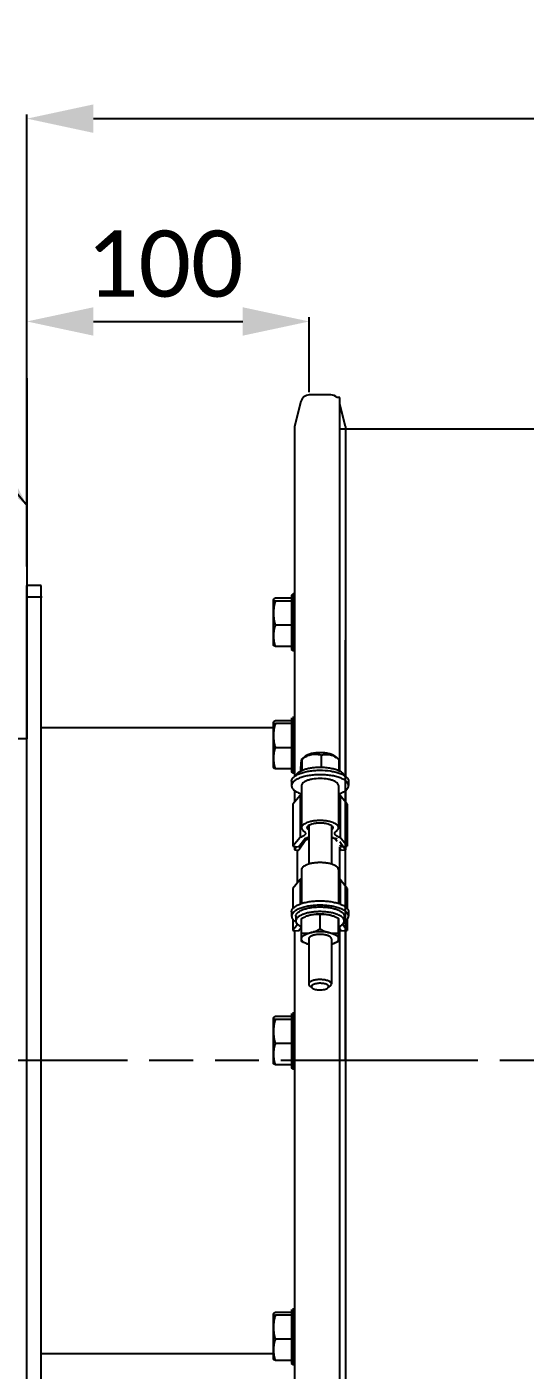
# Model space of a CAD drawing. Header units: millimetres. Extents: x 374 to 5899, y -2909 to 2000.
# Drawn here: x 4309.7 to 4484.8, y -558 to -86 of the extents above; entities that cross this region are included whole.
import ezdxf

# ---------------------------------------------------------------- set-up
doc = ezdxf.new("R2010")
doc.units = ezdxf.units.MM
doc.header["$LTSCALE"] = 154
doc.header["$PDMODE"] = 3
doc.header["$PDSIZE"] = 8
doc.linetypes.add('PHANTOM', pattern=[0.8, 0.45, -0.05, 0.1, -0.05, 0.1, -0.05])
doc.layers.get('0').update_dxf_attribs({"linetype": 'CONTINUOUS'})
doc.layers.get('Defpoints').update_dxf_attribs({"linetype": 'CONTINUOUS'})
for name, color, linetype in [('00_BUW_DATUM', 7, 'CONTINUOUS'), ('02___PRT_ALL_AXES', 7, 'CONTINUOUS'), ('DEFAULT_3', 7, 'PHANTOM')]:
    doc.layers.add(name, color=color, linetype=linetype)
doc.styles.get("Standard").update_dxf_attribs({"font": 'calibri.ttf'})
doc.dimstyles.new('DIMSTYLE_1', dxfattribs={"dimtxt": 23.333333, "dimasz": 23.333333, "dimexe": 1.5, "dimexo": 1, "dimgap": 0.875, "dimtad": 1, "dimdsep": 46, "dimtxsty": 'Standard', "dimblk": '_FILLED', "dimblk1": '_FILLED', "dimblk2": '_FILLED', "dimcen": 0.09, "dimazin": 2, "dimtp": 0.01, "dimtm": 0.01, "dimtfac": 1, "dimtofl": 0, "dimtmove": 0, "dimatfit": 3, "dimldrblk": '_FILLED', "dimfxl": 1, "dimtolj": 1, "dimarcsym": 0})
doc.dimstyles.new('DIMSTYLE_3', dxfattribs={"dimtxt": 23.333333, "dimasz": 23.333333, "dimexe": 1.5, "dimexo": 1, "dimgap": 0.875, "dimtad": 1, "dimdec": 0, "dimdsep": 46, "dimtxsty": 'Standard', "dimblk": '_FILLED', "dimblk1": '_FILLED', "dimblk2": '_FILLED', "dimcen": 0.09, "dimazin": 2, "dimtp": 0.01, "dimtm": 0.01, "dimtfac": 1, "dimtdec": 0, "dimtofl": 0, "dimtmove": 0, "dimatfit": 3, "dimldrblk": '_FILLED', "dimfxl": 1, "dimtolj": 1, "dimarcsym": 0})
doc.dimstyles.get("Standard").update_dxf_attribs({"dimtxt": 23.333333, "dimasz": 23.333333, "dimexe": 1.5, "dimexo": 1, "dimtad": 1, "dimdsep": 46, "dimtxsty": 'Standard', "dimblk": '_FILLED', "dimblk1": '_FILLED', "dimblk2": '_FILLED', "dimcen": 0.09, "dimazin": 2, "dimtol": 1, "dimtp": 0.01, "dimtm": 0.01, "dimtfac": 1, "dimtofl": 0, "dimtmove": 0, "dimatfit": 3, "dimldrblk": '_FILLED', "dimfxl": 1, "dimtolj": 1, "dimarcsym": 0})

# ---------------------------------------------------------------- blocks, each defined once
blk = doc.blocks.new('_FILLED')
at = {"color": 0, "linetype": 'ByBlock'}
blk.add_solid([(0, 0), (-1, 0.214), (-1, -0.214)], dxfattribs=at)
blk = doc.blocks.new('*D418')
at = {"color": 0, "linetype": 'Continuous', "lineweight": -2}
for p, q in [((4309.73, -275.53), (4309.73, -187.98)), ((4408.89, -214.3), (4408.89, -187.98)), ((4333.06, -189.48), (4385.56, -189.48))]:
    blk.add_line(p, q, dxfattribs=at)
at = {"layer": 'Defpoints', "color": 0}
for p in [(4408.89, -189.48), (4408.89, -215.3), (4309.73, -276.53)]:
    blk.add_point(p, dxfattribs=at)
at = {"color": 0, "linetype": 'ByBlock', "lineweight": -2, "xscale": 23.3333333333, "yscale": 23.3333333333, "zscale": 23.3333333333, "rotation": 180}
blk.add_blockref('_FILLED', (4309.73, -189.48), dxfattribs=at)
at = {"color": 0, "linetype": 'ByBlock', "lineweight": -2, "xscale": 23.3333333333, "yscale": 23.3333333333, "zscale": 23.3333333333}
blk.add_blockref('_FILLED', (4408.89, -189.48), dxfattribs=at)
at = {"color": 0, "insert": (4358.18, -157.49), "char_height": 23.3333, "attachment_point": 2, "line_spacing_factor": 0.9}
blk.add_mtext('\\A1;\\A1;100', dxfattribs=at)
blk = doc.blocks.new('*D430')
at = {"color": 0, "linetype": 'Continuous', "lineweight": -2}
for p, q in [((4309.73, -275.53), (4309.73, -116.71)), ((5461.93, -316.45), (5461.93, -116.71)), ((4333.06, -118.21), (5438.59, -118.21))]:
    blk.add_line(p, q, dxfattribs=at)
at = {"layer": 'Defpoints', "color": 0}
for p in [(5461.93, -118.21), (4309.73, -276.53), (5461.93, -317.45)]:
    blk.add_point(p, dxfattribs=at)
at = {"color": 0, "linetype": 'ByBlock', "lineweight": -2, "xscale": 23.3333333333, "yscale": 23.3333333333, "zscale": 23.3333333333, "rotation": 180}
blk.add_blockref('_FILLED', (4309.73, -118.21), dxfattribs=at)
at = {"color": 0, "linetype": 'ByBlock', "lineweight": -2, "xscale": 23.3333333333, "yscale": 23.3333333333, "zscale": 23.3333333333}
blk.add_blockref('_FILLED', (5461.93, -118.21), dxfattribs=at)
at = {"color": 0, "insert": (4759.59, -86.23), "char_height": 23.333, "attachment_point": 2, "line_spacing_factor": 0.9}
blk.add_mtext('\\A1;1150', dxfattribs=at)

msp = doc.modelspace()

# ---------------------------------------------------------------- linework, layer by layer
at = {"linetype": 'Continuous'}
for p, q in [((4309.841, -336.095), (4309.841, -209.391)), ((4403.772, -226.332), (4403.772, -349.329)), ((4421.681, -226.332), (4421.681, -349.329)), ((4315.023, -286.345), (4309.869, -286.345)), ((4403.227, -285.2), (4402.727, -285.7)), ((4402.727, -285.7), (4402.727, -304.7)), ((4403.227, -285.2), (4403.227, -305.2)), ((4403.227, -305.2), (4402.727, -304.7)), ((4402.727, -328.755), (4402.727, -347.755)), ((4403.227, -328.255), (4403.227, -348.255)), ((4309.841, -336.095), (4171.48, -336.095)), ((4407.549, -342.172), (4406.4, -343.136)), ((4406.484, -347.151), (4406.484, -343.153)), ((4413.22, -346.104), (4413.22, -341.876)), ((4417.904, -342.172), (4419.447, -343.467)), ((4419.463, -347.368), (4419.463, -343.482)), ((4309.727, -597.06), (4309.727, -347.206)), ((4403.227, -348.255), (4402.727, -347.755)), ((4405.99, -347.368), (4405.99, -346.037)), ((4402.727, -351.024), (4402.727, -352.593)), ((4406.227, -352.593), (4406.227, -367.361)), ((4419.227, -352.593), (4419.227, -367.361)), ((4422.727, -351.024), (4422.727, -352.593)), ((4405.68, -356.007), (4403.217, -359.135)), ((4403.772, -354.288), (4403.772, -358.43)), ((4405.68, -356.007), (4405.68, -370.774)), ((4419.773, -356.007), (4419.773, -370.774)), ((4422.237, -359.135), (4419.773, -356.007)), ((4421.681, -354.288), (4421.681, -358.43)), ((4403.217, -359.135), (4403.217, -373.903)), ((4422.237, -359.135), (4422.237, -373.903)), ((4408.727, -366.582), (4408.727, -380.162)), ((4416.727, -366.582), (4416.727, -380.162)), ((4405.68, -370.774), (4403.217, -373.903)), ((4405.137, -374.122), (4407.418, -371.225)), ((4407.44, -371.931), (4405.227, -375.306)), ((4418.035, -371.225), (4418.727, -372.103)), ((4419.727, -372.185), (4420.95, -374.05)), ((4422.237, -373.903), (4419.773, -370.774)), ((4403.217, -373.903), (4405.137, -374.122)), ((4403.772, -373.967), (4403.772, -375.165)), ((4404.503, -374.05), (4403.772, -375.165)), ((4403.772, -375.165), (4405.227, -375.306)), ((4419.727, -373.373), (4420.317, -374.122)), ((4419.727, -374.544), (4420.227, -375.306)), ((4420.227, -375.306), (4421.681, -375.165)), ((4420.317, -374.122), (4422.237, -373.903)), ((4420.95, -374.05), (4421.681, -375.165)), ((4421.681, -373.967), (4421.681, -375.165)), ((4406.227, -382.128), (4406.227, -393.982)), ((4419.227, -382.128), (4419.227, -393.982)), ((4405.68, -385.542), (4403.217, -388.671)), ((4405.68, -385.542), (4405.68, -394.167)), ((4419.773, -385.542), (4419.773, -394.167)), ((4422.237, -388.671), (4419.773, -385.542)), ((4403.217, -388.671), (4403.217, -395.731)), ((4422.237, -388.671), (4422.237, -395.731)), ((4402.727, -396.896), (4402.727, -398.465)), ((4403.217, -399.63), (4403.217, -403.438)), ((4404.227, -398.465), (4404.227, -400.127)), ((4421.227, -398.465), (4421.227, -400.127)), ((4422.237, -399.63), (4422.237, -403.438)), ((4422.727, -396.896), (4422.727, -398.465)), ((4404.855, -401.357), (4403.217, -403.438)), ((4403.217, -403.438), (4405.137, -403.658)), ((4403.772, -403.502), (4403.772, -734.067)), ((4405.137, -403.658), (4406.22, -402.282)), ((4419.727, -402.908), (4420.317, -403.658)), ((4420.317, -403.658), (4422.237, -403.438)), ((4422.237, -403.438), (4420.598, -401.357)), ((4421.681, -403.502), (4421.681, -734.067)), ((4408.727, -406.403), (4408.727, -422.278)), ((4416.727, -406.403), (4416.727, -422.278)), ((4410, -423.682), (4409.091, -422.92)), ((4415.453, -423.682), (4416.362, -422.92)), ((4402.727, -432.7), (4402.727, -451.7)), ((4403.227, -432.2), (4403.227, -452.2)), ((4403.227, -452.2), (4402.727, -451.7)), ((4402.727, -536.644), (4402.727, -555.644)), ((4403.227, -536.144), (4403.227, -556.144)), ((4403.227, -556.144), (4402.727, -555.644))]:
    msp.add_line(p, q, dxfattribs=at)
for q in [(4421.681, -301.505), (4421.681, -596.505)]:
    msp.add_line((4421.681, -449.005), q)
for centre, radius, start, end in [((4410.203, -351.136), 9.739, 71.95371, 73.53284), ((4408.883, -378.391), 7.473, 91.2018, 96.32657), ((4416.57, -378.391), 7.473, 83.67343, 88.7982), ((4421.573, -364.105), 6.908, 254.46829, 254.89755), ((4421.573, -378.873), 6.908, 254.46829, 254.89755)]:
    msp.add_arc(centre, radius, start, end, dxfattribs=at)
for points, knots in [([(4405.99, -346.037), (4406.02, -345.655), (4406.078, -344.964), (4406.161, -344.159), (4406.237, -343.654), (4406.287, -343.401), (4406.336, -343.237), (4406.376, -343.156), (4406.4, -343.135)], [0, 0, 0, 0, 0.3904862, 0.7063928, 0.8240758, 0.9109809, 0.9681283, 1, 1, 1, 1]), ([(4406.4, -343.135), (4406.411, -343.126), (4406.447, -343.114), (4406.473, -343.14), (4406.484, -343.153)], [0, 0, 0, 0, 0.4635585, 1, 1, 1, 1]), ([(4406.484, -343.153), (4406.982, -342.803), (4408, -342.165), (4409.661, -341.538), (4411.366, -341.424), (4412.449, -341.645), (4412.964, -341.796)], [0, 0, 0, 0, 0.2656114, 0.522203, 0.7659183, 1, 1, 1, 1]), ([(4407.549, -342.172), (4407.818, -341.946), (4408.531, -341.56), (4410.316, -341.013), (4411.844, -340.882), (4412.91, -340.895)], [0, 0, 0, 0, 0.1886322, 0.4278794, 1, 1, 1, 1]), ([(4412.91, -340.895), (4413.907, -340.907), (4415.331, -341.056), (4416.992, -341.593), (4417.652, -341.96), (4417.905, -342.172)], [0, 0, 0, 0, 0.5725411, 0.8107019, 1, 1, 1, 1]), ([(4413.22, -341.876), (4413.711, -341.729), (4414.753, -341.517), (4416.408, -341.673), (4418.014, -342.388), (4418.985, -343.094), (4419.463, -343.482)], [0, 0, 0, 0, 0.2280529, 0.4677056, 0.7263499, 1, 1, 1, 1]), ([(4402.727, -351.024), (4402.727, -350.897), (4402.761, -350.636), (4402.911, -350.255), (4403.157, -349.886), (4403.631, -349.385), (4404.463, -348.814), (4405.712, -348.248), (4407.221, -347.782), (4408.936, -347.436), (4410.795, -347.223), (4412.076, -347.175), (4412.727, -347.175)], [0, 0, 0, 0, 0.0333234, 0.0684145, 0.1067203, 0.1492713, 0.2490637, 0.3694386, 0.5087063, 0.6633901, 0.8289033, 1, 1, 1, 1]), ([(4422.727, -352.593), (4422.727, -352.466), (4422.692, -352.205), (4422.542, -351.824), (4422.296, -351.455), (4421.822, -350.954), (4420.99, -350.383), (4419.741, -349.817), (4418.232, -349.351), (4416.517, -349.006), (4414.658, -348.792), (4412.727, -348.72), (4410.795, -348.792), (4408.936, -349.006), (4407.221, -349.351), (4405.712, -349.817), (4404.463, -350.383), (4403.631, -350.954), (4403.157, -351.455), (4402.911, -351.824), (4402.761, -352.205), (4402.727, -352.466), (4402.727, -352.593)], [0, 0, 0, 0, 0.0166613, 0.0342073, 0.0533601, 0.0746356, 0.1245316, 0.1847193, 0.254353, 0.3316952, 0.4144535, 0.5000002, 0.5855468, 0.6683048, 0.7456468, 0.8152803, 0.875468, 0.9253641, 0.9466397, 0.9657926, 0.9833386, 1, 1, 1, 1]), ([(4404.288, -348.968), (4404.434, -348.508), (4404.925, -348.011), (4405.596, -347.574), (4406.219, -347.24), (4407.13, -346.877), (4408.363, -346.535), (4409.737, -346.282), (4411.207, -346.126), (4412.215, -346.091), (4412.727, -346.091)], [0, 0, 0, 0, 0.1561104, 0.2062282, 0.2609626, 0.3837282, 0.522514, 0.6741692, 0.8347835, 1, 1, 1, 1]), ([(4412.727, -346.091), (4413.37, -346.091), (4414.628, -346.146), (4416.433, -346.388), (4418.049, -346.777), (4419.03, -347.151), (4419.463, -347.368)], [0, 0, 0, 0, 0.2793128, 0.5462976, 0.7896146, 1, 1, 1, 1]), ([(4412.727, -347.175), (4413.93, -347.175), (4415.697, -347.294), (4417.932, -347.713), (4418.963, -348.005), (4419.445, -348.173)], [0, 0, 0, 0, 0.529498, 0.7755278, 1, 1, 1, 1]), ([(4419.445, -348.173), (4419.92, -348.339), (4420.772, -348.693), (4421.705, -349.287), (4422.24, -349.816), (4422.517, -350.206), (4422.688, -350.61), (4422.727, -350.889), (4422.727, -351.024)], [0, 0, 0, 0, 0.3291239, 0.6009643, 0.7159693, 0.8186795, 0.9119552, 1, 1, 1, 1]), ([(4419.463, -347.368), (4419.681, -347.476), (4420.078, -347.702), (4420.707, -348.183), (4421.062, -348.644), (4421.165, -348.968)], [0, 0, 0, 0, 0.3056353, 0.5722624, 1, 1, 1, 1]), ([(4402.727, -352.593), (4402.727, -352.732), (4402.768, -353.021), (4402.95, -353.438), (4403.246, -353.84), (4403.816, -354.384), (4404.808, -354.99), (4405.71, -355.347), (4406.213, -355.513)], [0, 0, 0, 0, 0.0868889, 0.1792614, 0.2814755, 0.3964204, 0.6692124, 1, 1, 1, 1]), ([(4407.704, -351.005), (4407.486, -351.107), (4407.094, -351.32), (4406.614, -351.707), (4406.304, -352.13), (4406.227, -352.447), (4406.227, -352.593)], [0, 0, 0, 0, 0.3185589, 0.5856578, 0.8071209, 1, 1, 1, 1]), ([(4417.749, -351.005), (4417.418, -350.85), (4416.679, -350.582), (4415.008, -350.197), (4412.727, -350.018), (4410.445, -350.197), (4408.774, -350.582), (4408.035, -350.85), (4407.704, -351.005)], [0, 0, 0, 0, 0.1066153, 0.2286092, 0.5, 0.7713908, 0.8933847, 1, 1, 1, 1]), ([(4419.227, -352.593), (4419.227, -352.447), (4419.15, -352.13), (4418.839, -351.707), (4418.359, -351.32), (4417.967, -351.107), (4417.749, -351.005)], [0, 0, 0, 0, 0.1928791, 0.4143422, 0.6814411, 1, 1, 1, 1]), ([(4419.24, -355.513), (4419.743, -355.347), (4420.645, -354.99), (4421.637, -354.384), (4422.207, -353.84), (4422.503, -353.438), (4422.685, -353.021), (4422.727, -352.732), (4422.727, -352.593)], [0, 0, 0, 0, 0.3307876, 0.6035796, 0.7185245, 0.8207386, 0.9131111, 1, 1, 1, 1]), ([(4406.232, -355.83), (4406.188, -355.847), (4406.006, -355.912), (4405.821, -355.968), (4405.68, -356.007)], [0, 0, 0, 0, 0.240307, 1, 1, 1, 1]), ([(4419.773, -356.007), (4419.725, -355.993), (4419.539, -355.941), (4419.355, -355.881), (4419.221, -355.83)], [0, 0, 0, 0, 0.25942, 1, 1, 1, 1]), ([(4419.227, -367.361), (4419.227, -367.193), (4419.122, -366.823), (4418.715, -366.348), (4418.098, -365.924), (4417.286, -365.556), (4416.305, -365.254), (4415.19, -365.029), (4413.982, -364.89), (4412.727, -364.843), (4411.471, -364.89), (4410.263, -365.029), (4409.148, -365.254), (4408.167, -365.556), (4407.355, -365.924), (4406.738, -366.348), (4406.332, -366.823), (4406.227, -367.193), (4406.227, -367.361)], [0, 0, 0, 0, 0.0339863, 0.0742997, 0.1242362, 0.1844723, 0.2541615, 0.3315643, 0.414387, 0.5, 0.585613, 0.6684357, 0.7458385, 0.8155277, 0.8757638, 0.9257003, 0.9660137, 1, 1, 1, 1]), ([(4406.227, -367.361), (4406.227, -367.466), (4406.264, -367.687), (4406.425, -368.001), (4406.684, -368.3), (4406.902, -368.475), (4407.023, -368.561)], [0, 0, 0, 0, 0.2117513, 0.4411322, 0.7014033, 1, 1, 1, 1]), ([(4408.227, -367.361), (4408.227, -367.293), (4408.249, -367.15), (4408.346, -366.946), (4408.504, -366.751), (4408.637, -366.635), (4408.711, -366.579)], [0, 0, 0, 0, 0.2151541, 0.446163, 0.7052823, 1, 1, 1, 1]), ([(4408.718, -368.148), (4408.643, -368.091), (4408.508, -367.974), (4408.348, -367.778), (4408.249, -367.573), (4408.227, -367.43), (4408.227, -367.361)], [0, 0, 0, 0, 0.2951224, 0.5543954, 0.7852091, 1, 1, 1, 1]), ([(4408.711, -366.579), (4408.925, -366.416), (4409.467, -366.137), (4410.412, -365.851), (4411.526, -365.67), (4412.727, -365.608), (4413.927, -365.67), (4415.041, -365.851), (4415.986, -366.137), (4416.528, -366.416), (4416.742, -366.579)], [0, 0, 0, 0, 0.0963388, 0.2160507, 0.3533525, 0.5, 0.6466475, 0.7839493, 0.9036612, 1, 1, 1, 1]), ([(4417.227, -367.361), (4417.227, -367.43), (4417.204, -367.573), (4417.105, -367.778), (4416.946, -367.974), (4416.811, -368.091), (4416.735, -368.148)], [0, 0, 0, 0, 0.2147909, 0.4456046, 0.7048776, 1, 1, 1, 1]), ([(4416.742, -366.579), (4416.816, -366.635), (4416.95, -366.751), (4417.107, -366.946), (4417.204, -367.15), (4417.227, -367.293), (4417.227, -367.361)], [0, 0, 0, 0, 0.2947177, 0.553837, 0.7848459, 1, 1, 1, 1]), ([(4418.43, -368.561), (4418.551, -368.475), (4418.769, -368.3), (4419.028, -368.001), (4419.189, -367.687), (4419.227, -367.466), (4419.227, -367.361)], [0, 0, 0, 0, 0.2985967, 0.5588678, 0.7882487, 1, 1, 1, 1]), ([(4407.566, -369.378), (4407.566, -369.447), (4407.543, -369.591), (4407.442, -369.796), (4407.28, -369.993), (4406.967, -370.256), (4406.431, -370.541), (4405.948, -370.702), (4405.68, -370.774)], [0, 0, 0, 0, 0.0830456, 0.172486, 0.2732086, 0.38814, 0.664245, 1, 1, 1, 1]), ([(4407.023, -368.561), (4407.106, -368.619), (4407.254, -368.738), (4407.431, -368.942), (4407.54, -369.156), (4407.566, -369.306), (4407.566, -369.378)], [0, 0, 0, 0, 0.2985468, 0.5588715, 0.7882555, 1, 1, 1, 1]), ([(4407.382, -371.075), (4407.436, -371.062), (4407.66, -371.016), (4407.887, -370.982), (4408.059, -370.963)], [0, 0, 0, 0, 0.2414397, 1, 1, 1, 1]), ([(4407.418, -371.225), (4407.664, -371.14), (4408.116, -370.961), (4408.544, -370.725), (4408.731, -370.598)], [0, 0, 0, 0, 0.535043, 1, 1, 1, 1]), ([(4408.726, -371.498), (4408.449, -371.51), (4408.062, -371.564), (4407.634, -371.743), (4407.484, -371.864), (4407.44, -371.931)], [0, 0, 0, 0, 0.597766, 0.8287146, 1, 1, 1, 1]), ([(4416.723, -370.598), (4416.909, -370.725), (4417.337, -370.961), (4417.789, -371.14), (4418.035, -371.225)], [0, 0, 0, 0, 0.464957, 1, 1, 1, 1]), ([(4417.394, -370.963), (4417.452, -370.969), (4417.68, -370.997), (4417.905, -371.037), (4418.071, -371.075)], [0, 0, 0, 0, 0.2578823, 1, 1, 1, 1]), ([(4417.887, -369.378), (4417.887, -369.306), (4417.913, -369.156), (4418.023, -368.942), (4418.199, -368.738), (4418.347, -368.619), (4418.43, -368.561)], [0, 0, 0, 0, 0.2117445, 0.4411285, 0.7014532, 1, 1, 1, 1]), ([(4419.724, -370.761), (4419.462, -370.688), (4418.991, -370.527), (4418.469, -370.244), (4418.165, -369.984), (4418.007, -369.79), (4417.91, -369.587), (4417.887, -369.446), (4417.887, -369.378)], [0, 0, 0, 0, 0.3351665, 0.6108009, 0.7257122, 0.8266168, 0.9164394, 1, 1, 1, 1]), ([(4418.071, -371.075), (4418.131, -371.088), (4418.355, -371.142), (4418.576, -371.213), (4418.732, -371.276)], [0, 0, 0, 0, 0.2659984, 1, 1, 1, 1]), ([(4419.227, -382.128), (4419.227, -381.96), (4419.122, -381.591), (4418.715, -381.116), (4418.098, -380.692), (4417.286, -380.324), (4416.305, -380.021), (4415.19, -379.797), (4413.982, -379.658), (4412.727, -379.611), (4411.471, -379.658), (4410.263, -379.797), (4409.148, -380.021), (4408.167, -380.324), (4407.355, -380.692), (4406.738, -381.116), (4406.332, -381.591), (4406.227, -381.96), (4406.227, -382.128)], [0, 0, 0, 0, 0.0339863, 0.0742997, 0.1242362, 0.1844723, 0.2541615, 0.3315643, 0.414387, 0.5, 0.585613, 0.6684357, 0.7458385, 0.8155277, 0.8757638, 0.9257003, 0.9660137, 1, 1, 1, 1]), ([(4406.232, -385.366), (4406.188, -385.382), (4406.006, -385.448), (4405.821, -385.504), (4405.68, -385.542)], [0, 0, 0, 0, 0.240307, 1, 1, 1, 1]), ([(4419.724, -385.528), (4419.68, -385.516), (4419.511, -385.467), (4419.344, -385.412), (4419.221, -385.366)], [0, 0, 0, 0, 0.258745, 1, 1, 1, 1]), ([(4402.727, -396.896), (4402.727, -396.769), (4402.761, -396.508), (4402.911, -396.127), (4403.157, -395.758), (4403.631, -395.257), (4404.463, -394.686), (4405.712, -394.12), (4407.221, -393.654), (4408.936, -393.309), (4410.795, -393.095), (4412.076, -393.048), (4412.727, -393.048)], [0, 0, 0, 0, 0.0333234, 0.0684145, 0.1067203, 0.1492713, 0.2490637, 0.3694386, 0.5087063, 0.6633901, 0.8289033, 1, 1, 1, 1]), ([(4422.727, -398.465), (4422.727, -398.338), (4422.692, -398.077), (4422.542, -397.697), (4422.296, -397.327), (4421.822, -396.826), (4420.99, -396.255), (4419.741, -395.689), (4418.232, -395.224), (4416.517, -394.878), (4414.658, -394.664), (4412.727, -394.592), (4410.795, -394.664), (4408.936, -394.878), (4407.221, -395.224), (4405.712, -395.689), (4404.463, -396.255), (4403.631, -396.826), (4403.157, -397.327), (4402.911, -397.697), (4402.761, -398.077), (4402.727, -398.338), (4402.727, -398.465)], [0, 0, 0, 0, 0.0166613, 0.0342073, 0.0533601, 0.0746356, 0.1245316, 0.1847193, 0.254353, 0.3316952, 0.4144535, 0.5000002, 0.5855468, 0.6683048, 0.7456468, 0.8152803, 0.875468, 0.9253641, 0.9466397, 0.9657926, 0.9833386, 1, 1, 1, 1]), ([(4404.227, -398.465), (4404.227, -398.357), (4404.256, -398.135), (4404.384, -397.812), (4404.592, -397.498), (4404.995, -397.072), (4405.703, -396.587), (4406.764, -396.105), (4408.047, -395.71), (4409.505, -395.416), (4411.085, -395.235), (4412.173, -395.194), (4412.727, -395.194)], [0, 0, 0, 0, 0.0333234, 0.0684145, 0.1067203, 0.1492713, 0.2490637, 0.3694386, 0.5087063, 0.6633901, 0.8289033, 1, 1, 1, 1]), ([(4412.727, -393.048), (4413.377, -393.048), (4414.658, -393.095), (4416.517, -393.309), (4418.232, -393.654), (4419.741, -394.12), (4420.99, -394.686), (4421.822, -395.257), (4422.296, -395.758), (4422.542, -396.127), (4422.692, -396.508), (4422.727, -396.769), (4422.727, -396.896)], [0, 0, 0, 0, 0.1710967, 0.3366099, 0.4912937, 0.6305614, 0.7509363, 0.8507287, 0.8932797, 0.9315855, 0.9666766, 1, 1, 1, 1]), ([(4412.727, -395.194), (4413.28, -395.194), (4414.368, -395.235), (4415.948, -395.416), (4417.406, -395.71), (4418.689, -396.105), (4419.75, -396.587), (4420.458, -397.072), (4420.861, -397.498), (4421.069, -397.812), (4421.197, -398.135), (4421.227, -398.357), (4421.227, -398.465)], [0, 0, 0, 0, 0.1710967, 0.3366099, 0.4912937, 0.6305614, 0.7509363, 0.8507287, 0.8932797, 0.9315855, 0.9666766, 1, 1, 1, 1]), ([(4402.727, -398.465), (4402.727, -398.649), (4402.802, -399.037), (4403.121, -399.58), (4403.625, -400.09), (4404.044, -400.382), (4404.278, -400.524)], [0, 0, 0, 0, 0.2050126, 0.4313671, 0.6939059, 1, 1, 1, 1]), ([(4421.227, -400.127), (4421.227, -400.019), (4421.197, -399.797), (4421.069, -399.473), (4420.861, -399.159), (4420.458, -398.733), (4419.75, -398.248), (4418.689, -397.767), (4417.406, -397.371), (4415.948, -397.077), (4414.368, -396.896), (4412.727, -396.835), (4411.085, -396.896), (4409.505, -397.077), (4408.047, -397.371), (4406.764, -397.767), (4405.703, -398.248), (4404.995, -398.733), (4404.592, -399.159), (4404.384, -399.473), (4404.256, -399.797), (4404.227, -400.019), (4404.227, -400.127)], [0, 0, 0, 0, 0.0166613, 0.0342073, 0.0533601, 0.0746356, 0.1245316, 0.1847193, 0.254353, 0.3316952, 0.4144535, 0.5000002, 0.5855467, 0.6683048, 0.7456468, 0.8152803, 0.875468, 0.9253641, 0.9466397, 0.9657926, 0.9833386, 1, 1, 1, 1]), ([(4404.227, -400.127), (4404.227, -400.222), (4404.249, -400.418), (4404.388, -400.815), (4404.747, -401.301), (4405.39, -401.81), (4405.915, -402.091), (4406.208, -402.226)], [0, 0, 0, 0, 0.0944828, 0.1929612, 0.4138628, 0.6809921, 1, 1, 1, 1]), ([(4419.245, -402.226), (4419.538, -402.091), (4420.063, -401.81), (4420.706, -401.301), (4421.065, -400.815), (4421.204, -400.418), (4421.227, -400.222), (4421.227, -400.127)], [0, 0, 0, 0, 0.3190079, 0.5861372, 0.8070388, 0.9055172, 1, 1, 1, 1]), ([(4421.175, -400.524), (4421.409, -400.382), (4421.828, -400.09), (4422.333, -399.58), (4422.651, -399.037), (4422.727, -398.649), (4422.727, -398.465)], [0, 0, 0, 0, 0.3060942, 0.5686329, 0.7949875, 1, 1, 1, 1]), ([(4412.719, -404.863), (4412.655, -404.866), (4412.526, -404.872), (4412.364, -404.879), (4412.235, -404.885), (4412.138, -404.889), (4412.057, -404.892), (4411.993, -404.895), (4411.944, -404.897), (4411.904, -404.899), (4411.871, -404.901), (4411.851, -404.902), (4411.835, -404.902), (4411.82, -404.904), (4411.793, -404.908), (4411.754, -404.913), (4411.708, -404.919), (4411.647, -404.927), (4411.54, -404.942), (4411.417, -404.958), (4411.294, -404.975), (4411.217, -404.985), (4411.156, -404.994), (4411.11, -405), (4411.072, -405.005), (4411.041, -405.009), (4411.022, -405.012), (4411.007, -405.014), (4410.991, -405.016), (4410.974, -405.02), (4410.953, -405.025), (4410.926, -405.032), (4410.891, -405.04), (4410.836, -405.053), (4410.767, -405.07), (4410.657, -405.096), (4410.547, -405.123), (4410.451, -405.146), (4410.396, -405.16), (4410.354, -405.17), (4410.313, -405.18), (4410.279, -405.188), (4410.254, -405.194), (4410.243, -405.197), (4410.236, -405.198), (4410.23, -405.201), (4410.223, -405.203), (4410.211, -405.208), (4410.197, -405.213), (4410.18, -405.22), (4410.157, -405.229), (4410.116, -405.244), (4410.059, -405.266), (4409.99, -405.293), (4409.921, -405.319), (4409.851, -405.346), (4409.794, -405.368), (4409.748, -405.385), (4409.713, -405.399), (4409.684, -405.41), (4409.661, -405.419), (4409.644, -405.425), (4409.63, -405.431), (4409.618, -405.435), (4409.611, -405.438), (4409.605, -405.44), (4409.601, -405.443), (4409.593, -405.447), (4409.582, -405.454), (4409.569, -405.462), (4409.551, -405.473), (4409.529, -405.486), (4409.503, -405.503), (4409.468, -405.524), (4409.406, -405.562), (4409.336, -405.605), (4409.265, -405.648), (4409.221, -405.675), (4409.191, -405.693), (4409.173, -405.704), (4409.16, -405.712), (4409.147, -405.72), (4409.136, -405.727), (4409.128, -405.732), (4409.124, -405.734), (4409.122, -405.735), (4409.121, -405.737), (4409.119, -405.739), (4409.116, -405.742), (4409.112, -405.747), (4409.105, -405.754), (4409.094, -405.766), (4409.081, -405.781), (4409.065, -405.799), (4409.043, -405.822), (4409.016, -405.852), (4408.984, -405.887), (4408.952, -405.923), (4408.92, -405.958), (4408.893, -405.987), (4408.871, -406.011), (4408.858, -406.026), (4408.847, -406.038), (4408.84, -406.045), (4408.835, -406.051), (4408.831, -406.055), (4408.827, -406.059), (4408.827, -406.062), (4408.826, -406.065), (4408.825, -406.069), (4408.823, -406.076), (4408.82, -406.083), (4408.818, -406.093), (4408.814, -406.105), (4408.809, -406.121), (4408.802, -406.146), (4408.793, -406.177), (4408.782, -406.215), (4408.767, -406.265), (4408.749, -406.328), (4408.734, -406.378), (4408.727, -406.403)], [0, 0, 0, 0, 0.03125, 0.0625, 0.078125, 0.09375, 0.109375, 0.1171875, 0.125, 0.1328125, 0.1367188, 0.140625, 0.1425781, 0.1445312, 0.1484375, 0.15625, 0.1640625, 0.171875, 0.1875, 0.21875, 0.234375, 0.25, 0.2578125, 0.265625, 0.2734375, 0.2773438, 0.28125, 0.2832031, 0.2851562, 0.2890625, 0.2929688, 0.296875, 0.3046875, 0.3125, 0.328125, 0.34375, 0.375, 0.390625, 0.3984375, 0.40625, 0.4140625, 0.421875, 0.4257812, 0.4277344, 0.4287109, 0.4296875, 0.4316406, 0.4335938, 0.4375, 0.4414062, 0.4453125, 0.453125, 0.46875, 0.484375, 0.5, 0.515625, 0.53125, 0.5390625, 0.546875, 0.5546875, 0.5585938, 0.5625, 0.5664062, 0.5683594, 0.5703125, 0.5712891, 0.5722656, 0.5742188, 0.578125, 0.5820312, 0.5859375, 0.59375, 0.6015625, 0.609375, 0.625, 0.65625, 0.671875, 0.6875, 0.6953125, 0.6992188, 0.703125, 0.7070312, 0.7109375, 0.7128906, 0.7138672, 0.7143555, 0.7148438, 0.7158203, 0.7167969, 0.71875, 0.7226562, 0.7265625, 0.734375, 0.7421875, 0.75, 0.765625, 0.78125, 0.796875, 0.8125, 0.828125, 0.8359375, 0.84375, 0.8476562, 0.8515625, 0.8535156, 0.8554688, 0.8574219, 0.8583984, 0.859375, 0.8613281, 0.8632812, 0.8671875, 0.8710938, 0.875, 0.8828125, 0.890625, 0.90625, 0.921875, 0.9375, 0.96875, 1, 1, 1, 1]), ([(4416.727, -406.403), (4416.72, -406.378), (4416.711, -406.34), (4416.698, -406.291), (4416.688, -406.253), (4416.681, -406.222), (4416.674, -406.197), (4416.669, -406.179), (4416.665, -406.16), (4416.661, -406.144), (4416.658, -406.132), (4416.655, -406.122), (4416.653, -406.115), (4416.652, -406.109), (4416.651, -406.106), (4416.651, -406.104), (4416.649, -406.102), (4416.646, -406.099), (4416.642, -406.093), (4416.636, -406.086), (4416.629, -406.077), (4416.62, -406.065), (4416.608, -406.05), (4416.594, -406.032), (4416.58, -406.014), (4416.561, -405.99), (4416.538, -405.96), (4416.509, -405.924), (4416.486, -405.894), (4416.467, -405.87), (4416.455, -405.855), (4416.446, -405.843), (4416.439, -405.834), (4416.433, -405.827), (4416.429, -405.821), (4416.426, -405.818), (4416.425, -405.816), (4416.422, -405.814), (4416.418, -405.811), (4416.411, -405.807), (4416.402, -405.8), (4416.39, -405.791), (4416.375, -405.78), (4416.356, -405.766), (4416.325, -405.744), (4416.287, -405.717), (4416.241, -405.684), (4416.196, -405.65), (4416.157, -405.623), (4416.127, -405.601), (4416.108, -405.587), (4416.093, -405.576), (4416.081, -405.567), (4416.072, -405.561), (4416.065, -405.556), (4416.061, -405.553), (4416.059, -405.551), (4416.054, -405.549), (4416.049, -405.547), (4416.04, -405.542), (4416.027, -405.536), (4416.011, -405.529), (4415.99, -405.519), (4415.964, -405.507), (4415.922, -405.487), (4415.87, -405.462), (4415.807, -405.433), (4415.744, -405.403), (4415.691, -405.378), (4415.649, -405.359), (4415.623, -405.346), (4415.602, -405.336), (4415.586, -405.329), (4415.573, -405.323), (4415.564, -405.319), (4415.559, -405.316), (4415.555, -405.314), (4415.55, -405.313), (4415.544, -405.311), (4415.533, -405.307), (4415.517, -405.302), (4415.498, -405.296), (4415.473, -405.288), (4415.442, -405.279), (4415.392, -405.263), (4415.329, -405.243), (4415.253, -405.219), (4415.178, -405.195), (4415.115, -405.175), (4415.065, -405.159), (4415.033, -405.149), (4415.008, -405.141), (4414.989, -405.135), (4414.974, -405.131), (4414.963, -405.127), (4414.956, -405.125), (4414.952, -405.123), (4414.946, -405.123), (4414.939, -405.121), (4414.927, -405.118), (4414.909, -405.115), (4414.887, -405.11), (4414.859, -405.104), (4414.823, -405.097), (4414.765, -405.085), (4414.694, -405.07), (4414.608, -405.053), (4414.522, -405.035), (4414.45, -405.02), (4414.393, -405.008), (4414.357, -405.001), (4414.328, -404.995), (4414.307, -404.99), (4414.289, -404.987), (4414.276, -404.984), (4414.269, -404.983), (4414.264, -404.981), (4414.258, -404.981), (4414.25, -404.98), (4414.236, -404.978), (4414.216, -404.976), (4414.192, -404.973), (4414.161, -404.97), (4414.121, -404.965), (4414.058, -404.958), (4413.979, -404.948), (4413.884, -404.937), (4413.789, -404.926), (4413.709, -404.917), (4413.646, -404.909), (4413.599, -404.904), (4413.559, -404.899), (4413.531, -404.896), (4413.515, -404.894), (4413.504, -404.892), (4413.491, -404.892), (4413.475, -404.892), (4413.446, -404.891), (4413.405, -404.889), (4413.356, -404.887), (4413.291, -404.885), (4413.209, -404.882), (4413.079, -404.877), (4412.915, -404.871), (4412.785, -404.866), (4412.719, -404.863)], [0, 0, 0, 0, 0.03125, 0.046875, 0.0625, 0.078125, 0.0859375, 0.09375, 0.1015625, 0.109375, 0.1132812, 0.1171875, 0.1210938, 0.1230469, 0.1240234, 0.125, 0.1259766, 0.1269531, 0.1289062, 0.1328125, 0.1367188, 0.140625, 0.1484375, 0.15625, 0.1640625, 0.171875, 0.1875, 0.203125, 0.21875, 0.2265625, 0.234375, 0.2382812, 0.2421875, 0.2460938, 0.2480469, 0.2490234, 0.25, 0.2509766, 0.2519531, 0.2539062, 0.2578125, 0.2617188, 0.265625, 0.2734375, 0.28125, 0.296875, 0.3125, 0.328125, 0.34375, 0.3515625, 0.359375, 0.3632812, 0.3671875, 0.3710938, 0.3730469, 0.3740234, 0.375, 0.3759766, 0.3769531, 0.3789062, 0.3828125, 0.3867188, 0.390625, 0.3984375, 0.40625, 0.421875, 0.4375, 0.453125, 0.46875, 0.4765625, 0.484375, 0.4882812, 0.4921875, 0.4960938, 0.4980469, 0.4990234, 0.5, 0.5009766, 0.5019531, 0.5039062, 0.5078125, 0.5117188, 0.515625, 0.5234375, 0.53125, 0.546875, 0.5625, 0.578125, 0.59375, 0.6015625, 0.609375, 0.6132812, 0.6171875, 0.6210938, 0.6230469, 0.6240234, 0.625, 0.6259766, 0.6269531, 0.6289062, 0.6328125, 0.6367188, 0.640625, 0.6484375, 0.65625, 0.671875, 0.6875, 0.703125, 0.71875, 0.7265625, 0.734375, 0.7382812, 0.7421875, 0.7460938, 0.7480469, 0.7490234, 0.75, 0.7509766, 0.7519531, 0.7539062, 0.7578125, 0.7617188, 0.765625, 0.7734375, 0.78125, 0.796875, 0.8125, 0.828125, 0.84375, 0.8515625, 0.859375, 0.8671875, 0.8710938, 0.8730469, 0.875, 0.8769531, 0.8789062, 0.8828125, 0.890625, 0.8984375, 0.90625, 0.921875, 0.9375, 0.96875, 1, 1, 1, 1]), ([(4412.855, -420.739), (4412.331, -420.733), (4411.561, -420.779), (4410.592, -420.964), (4409.967, -421.15), (4409.449, -421.378), (4409.055, -421.643), (4408.794, -421.94), (4408.727, -422.173), (4408.727, -422.278)], [0, 0, 0, 0, 0.3355908, 0.4907197, 0.630667, 0.7516904, 0.8518857, 0.9324483, 1, 1, 1, 1]), ([(4408.727, -422.278), (4408.727, -422.392), (4408.806, -422.645), (4408.985, -422.831), (4409.091, -422.92)], [0, 0, 0, 0, 0.4511517, 1, 1, 1, 1]), ([(4412.823, -422.047), (4412.331, -422.041), (4411.618, -422.095), (4410.754, -422.315), (4410.254, -422.527), (4409.898, -422.78), (4409.7, -423.092), (4409.752, -423.44), (4409.908, -423.605), (4410, -423.683)], [0, 0, 0, 0, 0.3623042, 0.521213, 0.6547945, 0.7595664, 0.8394557, 0.9117259, 1, 1, 1, 1]), ([(4410, -423.683), (4410.133, -423.794), (4410.481, -423.988), (4411.355, -424.27), (4412.105, -424.348), (4412.63, -424.355)], [0, 0, 0, 0, 0.1893111, 0.4274823, 1, 1, 1, 1]), ([(4412.63, -424.355), (4413.191, -424.362), (4413.996, -424.293), (4414.936, -424.005), (4415.311, -423.802), (4415.453, -423.683)], [0, 0, 0, 0, 0.5720935, 0.8113511, 1, 1, 1, 1]), ([(4415.453, -423.683), (4415.542, -423.608), (4415.694, -423.448), (4415.755, -423.115), (4415.582, -422.809), (4415.255, -422.56), (4414.789, -422.347), (4413.973, -422.119), (4413.294, -422.053), (4412.823, -422.047)], [0, 0, 0, 0, 0.0901218, 0.1638518, 0.2435844, 0.3468643, 0.4785492, 0.6360248, 1, 1, 1, 1]), ([(4416.727, -422.278), (4416.727, -422.177), (4416.665, -421.955), (4416.425, -421.668), (4416.06, -421.41), (4415.371, -421.089), (4414.286, -420.823), (4413.354, -420.746), (4412.855, -420.739)], [0, 0, 0, 0, 0.0684834, 0.1492768, 0.2489467, 0.368992, 0.6621338, 1, 1, 1, 1]), ([(4416.362, -422.92), (4416.468, -422.831), (4416.647, -422.645), (4416.727, -422.392), (4416.727, -422.278)], [0, 0, 0, 0, 0.5488483, 1, 1, 1, 1])]:
    msp.add_open_spline(points, degree=3, knots=knots, dxfattribs=at)
at = {"layer": '00_BUW_DATUM', "linetype": 'Continuous'}
for p, q in [((4396.354, -287.153), (4396.327, -287.246)), ((4396.327, -303.2), (4396.327, -287.2)), ((4402.727, -286.749), (4397.041, -286.749)), ((4402.727, -287.743), (4397.041, -287.743)), ((4403.772, -285.2), (4403.227, -285.2)), ((4402.727, -296.194), (4397.041, -296.194)), ((4396.327, -303.2), (4396.354, -303.246)), ((4402.727, -303.65), (4397.041, -303.65)), ((4403.772, -305.2), (4403.227, -305.2)), ((4396.354, -330.208), (4396.327, -330.302)), ((4396.327, -346.255), (4396.327, -330.255)), ((4402.727, -329.804), (4397.041, -329.804)), ((4402.727, -330.799), (4397.041, -330.799)), ((4402.727, -339.249), (4397.041, -339.249)), ((4396.327, -346.255), (4396.354, -346.302)), ((4402.727, -346.706), (4397.041, -346.706)), ((4403.772, -348.255), (4403.227, -348.255)), ((4406.22, -404.427), (4406.22, -399.223)), ((4412.713, -402.978), (4412.713, -397.774)), ((4419.22, -404.418), (4419.22, -399.214)), ((4419.233, -407.307), (4419.233, -402.102)), ((4396.354, -434.153), (4396.327, -434.246)), ((4396.327, -450.2), (4396.327, -434.2)), ((4402.727, -433.749), (4397.041, -433.749)), ((4402.727, -434.743), (4397.041, -434.743)), ((4402.727, -443.194), (4397.041, -443.194)), ((4396.327, -450.2), (4396.354, -450.246)), ((4402.727, -450.65), (4397.041, -450.65)), ((4403.772, -452.2), (4403.227, -452.2)), ((4402.727, -537.694), (4397.041, -537.694)), ((4396.354, -538.098), (4396.327, -538.191)), ((4396.327, -554.144), (4396.327, -538.144)), ((4402.727, -538.688), (4397.041, -538.688)), ((4402.727, -547.139), (4397.041, -547.139)), ((4396.327, -554.144), (4396.354, -554.191)), ((4402.727, -554.595), (4397.041, -554.595)), ((4403.772, -556.144), (4403.227, -556.144))]:
    msp.add_line(p, q, dxfattribs=at)
for centre, radius, start, end in [((4412.445, -410.148), 12.556, 110.24649, 111.98957), ((4412.984, -410.227), 12.638, 68.04128, 69.75382), ((4410.807, -401.218), 7.451, 248.65122, 249.77401), ((4414.628, -401.17), 7.503, 290.22814, 291.11518), ((4414.712, -401.389), 7.268, 291.11888, 291.31247)]:
    msp.add_arc(centre, radius, start, end, dxfattribs=at)
for points, knots in [([(4396.327, -287.246), (4396.327, -287.352), (4396.506, -287.503), (4396.76, -287.632), (4396.941, -287.706), (4397.041, -287.743)], [0, 0, 0, 0, 0.3540021, 0.6425833, 1, 1, 1, 1]), ([(4397.041, -287.743), (4396.825, -288.428), (4396.464, -289.819), (4396.327, -291.254), (4396.327, -291.969)], [0, 0, 0, 0, 0.5011339, 1, 1, 1, 1]), ([(4397.041, -286.749), (4396.888, -286.806), (4396.679, -286.891), (4396.452, -287.036), (4396.376, -287.113), (4396.354, -287.153)], [0, 0, 0, 0, 0.6065752, 0.8305968, 1, 1, 1, 1]), ([(4396.327, -291.969), (4396.327, -292.683), (4396.464, -294.119), (4396.825, -295.509), (4397.041, -296.194)], [0, 0, 0, 0, 0.4988575, 1, 1, 1, 1]), ([(4397.041, -296.194), (4396.826, -296.796), (4396.465, -298.018), (4396.327, -299.291), (4396.327, -299.922)], [0, 0, 0, 0, 0.5029179, 1, 1, 1, 1]), ([(4396.327, -299.922), (4396.327, -300.554), (4396.465, -301.826), (4396.826, -303.049), (4397.041, -303.65)], [0, 0, 0, 0, 0.4970736, 1, 1, 1, 1]), ([(4397.041, -303.65), (4396.888, -303.593), (4396.679, -303.509), (4396.452, -303.363), (4396.376, -303.286), (4396.354, -303.246)], [0, 0, 0, 0, 0.6065752, 0.8305968, 1, 1, 1, 1]), ([(4396.327, -330.302), (4396.327, -330.407), (4396.506, -330.558), (4396.76, -330.687), (4396.941, -330.761), (4397.041, -330.799)], [0, 0, 0, 0, 0.3540021, 0.6425833, 1, 1, 1, 1]), ([(4397.041, -329.804), (4396.888, -329.861), (4396.679, -329.946), (4396.452, -330.091), (4396.376, -330.169), (4396.354, -330.208)], [0, 0, 0, 0, 0.6065752, 0.8305968, 1, 1, 1, 1]), ([(4397.041, -330.799), (4396.825, -331.483), (4396.464, -332.874), (4396.327, -334.309), (4396.327, -335.024)], [0, 0, 0, 0, 0.5011339, 1, 1, 1, 1]), ([(4396.327, -335.024), (4396.327, -335.739), (4396.464, -337.174), (4396.825, -338.565), (4397.041, -339.249)], [0, 0, 0, 0, 0.4988575, 1, 1, 1, 1]), ([(4397.041, -339.249), (4396.826, -339.851), (4396.465, -341.074), (4396.327, -342.346), (4396.327, -342.978)], [0, 0, 0, 0, 0.5029179, 1, 1, 1, 1]), ([(4396.327, -342.978), (4396.327, -343.609), (4396.465, -344.882), (4396.826, -346.104), (4397.041, -346.706)], [0, 0, 0, 0, 0.4970736, 1, 1, 1, 1]), ([(4397.041, -346.706), (4396.888, -346.649), (4396.679, -346.564), (4396.452, -346.419), (4396.376, -346.341), (4396.354, -346.302)], [0, 0, 0, 0, 0.6065752, 0.8305968, 1, 1, 1, 1]), ([(4406.22, -399.223), (4406.345, -399.156), (4406.843, -398.898), (4407.354, -398.663), (4407.743, -398.506)], [0, 0, 0, 0, 0.2520988, 1, 1, 1, 1]), ([(4408.1, -398.368), (4408.212, -398.327), (4408.661, -398.169), (4409.12, -398.04), (4409.466, -397.962)], [0, 0, 0, 0, 0.2528789, 1, 1, 1, 1]), ([(4408.231, -398.32), (4408.326, -398.285), (4408.731, -398.144), (4409.147, -398.034), (4409.466, -397.962)], [0, 0, 0, 0, 0.2365498, 1, 1, 1, 1]), ([(4409.466, -397.962), (4409.983, -397.847), (4411.063, -397.68), (4412.715, -397.597), (4414.368, -397.678), (4415.449, -397.844), (4415.966, -397.958)], [0, 0, 0, 0, 0.2424374, 0.4997981, 0.7572623, 1, 1, 1, 1]), ([(4409.466, -397.962), (4410.005, -397.842), (4411.089, -397.698), (4412.18, -397.729), (4412.713, -397.774)], [0, 0, 0, 0, 0.5076138, 1, 1, 1, 1]), ([(4412.713, -397.774), (4413.248, -397.728), (4414.34, -397.696), (4415.427, -397.838), (4415.966, -397.958)], [0, 0, 0, 0, 0.4924481, 1, 1, 1, 1]), ([(4415.966, -397.958), (4416.078, -397.983), (4416.502, -398.083), (4416.921, -398.209), (4417.222, -398.32)], [0, 0, 0, 0, 0.263041, 1, 1, 1, 1]), ([(4415.966, -397.958), (4416.083, -397.984), (4416.554, -398.097), (4417.016, -398.244), (4417.358, -398.37)], [0, 0, 0, 0, 0.2471733, 1, 1, 1, 1]), ([(4417.71, -398.506), (4417.838, -398.557), (4418.35, -398.773), (4418.85, -399.018), (4419.22, -399.214)], [0, 0, 0, 0, 0.2478717, 1, 1, 1, 1]), ([(4419.22, -399.214), (4419.22, -399.258), (4419.224, -399.561), (4419.225, -399.864), (4419.227, -400.122)], [0, 0, 0, 0, 0.1465816, 1, 1, 1, 1]), ([(4419.227, -400.122), (4419.227, -400.256), (4419.23, -400.916), (4419.232, -401.576), (4419.233, -402.102)], [0, 0, 0, 0, 0.2035751, 1, 1, 1, 1]), ([(4406.22, -404.427), (4406.753, -404.472), (4407.844, -404.503), (4408.928, -404.359), (4409.466, -404.239)], [0, 0, 0, 0, 0.4923862, 1, 1, 1, 1]), ([(4406.227, -406.407), (4406.226, -406.273), (4406.223, -405.613), (4406.221, -404.953), (4406.22, -404.427)], [0, 0, 0, 0, 0.2035751, 1, 1, 1, 1]), ([(4406.227, -406.407), (4406.226, -406.297), (4406.266, -406.065), (4406.442, -405.736), (4406.723, -405.425), (4407.104, -405.134), (4407.578, -404.864), (4408.361, -404.524), (4409.01, -404.34), (4409.466, -404.239)], [0, 0, 0, 0, 0.0799947, 0.1671613, 0.2668153, 0.3818756, 0.5133916, 0.6611318, 1, 1, 1, 1]), ([(4409.466, -404.239), (4410.025, -404.114), (4411.139, -403.758), (4412.191, -403.256), (4412.713, -402.978)], [0, 0, 0, 0, 0.4923124, 1, 1, 1, 1]), ([(4415.966, -404.234), (4415.449, -404.12), (4414.368, -403.954), (4412.715, -403.874), (4411.063, -403.956), (4409.983, -404.124), (4409.466, -404.239)], [0, 0, 0, 0, 0.2427377, 0.5002019, 0.7575626, 1, 1, 1, 1]), ([(4412.713, -402.978), (4413.236, -403.255), (4414.29, -403.756), (4415.406, -404.11), (4415.966, -404.234)], [0, 0, 0, 0, 0.5076062, 1, 1, 1, 1]), ([(4415.966, -404.234), (4416.424, -404.335), (4417.075, -404.518), (4417.861, -404.857), (4418.337, -405.126), (4418.72, -405.417), (4419.005, -405.727), (4419.183, -406.055), (4419.226, -406.288), (4419.227, -406.398)], [0, 0, 0, 0, 0.3386369, 0.4863896, 0.6179843, 0.7331616, 0.8329257, 0.9201274, 1, 1, 1, 1]), ([(4415.966, -404.234), (4416.506, -404.354), (4417.593, -404.497), (4418.685, -404.464), (4419.22, -404.418)], [0, 0, 0, 0, 0.5075519, 1, 1, 1, 1]), ([(4419.22, -404.418), (4419.22, -404.61), (4419.222, -405.27), (4419.224, -405.93), (4419.227, -406.398)], [0, 0, 0, 0, 0.2910222, 1, 1, 1, 1]), ([(4406.233, -407.316), (4406.233, -407.271), (4406.229, -406.969), (4406.228, -406.666), (4406.227, -406.407)], [0, 0, 0, 0, 0.1465816, 1, 1, 1, 1]), ([(4408.094, -408.158), (4407.822, -408.051), (4407.335, -407.827), (4406.805, -407.46), (4406.503, -407.138), (4406.346, -406.901), (4406.249, -406.656), (4406.227, -406.489), (4406.227, -406.407)], [0, 0, 0, 0, 0.3251106, 0.5949621, 0.7102276, 0.8141441, 0.9094571, 1, 1, 1, 1]), ([(4408.096, -408.16), (4407.937, -408.101), (4407.303, -407.852), (4406.687, -407.556), (4406.233, -407.316)], [0, 0, 0, 0, 0.2472301, 1, 1, 1, 1]), ([(4408.724, -408.374), (4408.682, -408.361), (4408.516, -408.31), (4408.352, -408.254), (4408.231, -408.209)], [0, 0, 0, 0, 0.2562418, 1, 1, 1, 1]), ([(4417.222, -408.209), (4417.183, -408.224), (4417.019, -408.283), (4416.854, -408.336), (4416.728, -408.374)], [0, 0, 0, 0, 0.2436863, 1, 1, 1, 1]), ([(4419.233, -407.307), (4419.08, -407.388), (4418.467, -407.703), (4417.836, -407.983), (4417.353, -408.161)], [0, 0, 0, 0, 0.2527329, 1, 1, 1, 1]), ([(4419.227, -406.398), (4419.227, -406.48), (4419.206, -406.649), (4419.11, -406.895), (4418.954, -407.134), (4418.651, -407.458), (4418.118, -407.827), (4417.628, -408.053), (4417.354, -408.16)], [0, 0, 0, 0, 0.0905289, 0.1857224, 0.2894938, 0.4046494, 0.6745097, 1, 1, 1, 1]), ([(4419.227, -406.398), (4419.227, -406.508), (4419.229, -406.811), (4419.23, -407.114), (4419.233, -407.307)], [0, 0, 0, 0, 0.3624587, 1, 1, 1, 1]), ([(4396.327, -434.246), (4396.327, -434.352), (4396.506, -434.503), (4396.76, -434.632), (4396.941, -434.706), (4397.041, -434.743)], [0, 0, 0, 0, 0.3540021, 0.6425833, 1, 1, 1, 1]), ([(4397.041, -433.749), (4396.888, -433.806), (4396.679, -433.891), (4396.452, -434.036), (4396.376, -434.113), (4396.354, -434.153)], [0, 0, 0, 0, 0.6065752, 0.8305968, 1, 1, 1, 1]), ([(4397.041, -434.743), (4396.825, -435.428), (4396.464, -436.819), (4396.327, -438.254), (4396.327, -438.969)], [0, 0, 0, 0, 0.5011339, 1, 1, 1, 1]), ([(4396.327, -438.969), (4396.327, -439.683), (4396.464, -441.119), (4396.825, -442.509), (4397.041, -443.194)], [0, 0, 0, 0, 0.4988575, 1, 1, 1, 1]), ([(4397.041, -443.194), (4396.826, -443.796), (4396.465, -445.018), (4396.327, -446.291), (4396.327, -446.922)], [0, 0, 0, 0, 0.5029179, 1, 1, 1, 1]), ([(4396.327, -446.922), (4396.327, -447.554), (4396.465, -448.826), (4396.826, -450.049), (4397.041, -450.65)], [0, 0, 0, 0, 0.4970736, 1, 1, 1, 1]), ([(4397.041, -450.65), (4396.888, -450.593), (4396.679, -450.509), (4396.452, -450.363), (4396.376, -450.286), (4396.354, -450.246)], [0, 0, 0, 0, 0.6065752, 0.8305968, 1, 1, 1, 1]), ([(4397.041, -537.694), (4396.888, -537.751), (4396.679, -537.835), (4396.452, -537.981), (4396.376, -538.058), (4396.354, -538.098)], [0, 0, 0, 0, 0.6065752, 0.8305968, 1, 1, 1, 1]), ([(4396.327, -538.191), (4396.327, -538.296), (4396.506, -538.447), (4396.76, -538.577), (4396.941, -538.651), (4397.041, -538.688)], [0, 0, 0, 0, 0.3540021, 0.6425833, 1, 1, 1, 1]), ([(4397.041, -538.688), (4396.825, -539.373), (4396.464, -540.764), (4396.327, -542.199), (4396.327, -542.913)], [0, 0, 0, 0, 0.5011339, 1, 1, 1, 1]), ([(4396.327, -542.913), (4396.327, -543.628), (4396.464, -545.063), (4396.825, -546.454), (4397.041, -547.139)], [0, 0, 0, 0, 0.4988575, 1, 1, 1, 1]), ([(4397.041, -547.139), (4396.826, -547.74), (4396.465, -548.963), (4396.327, -550.236), (4396.327, -550.867)], [0, 0, 0, 0, 0.5029179, 1, 1, 1, 1]), ([(4396.327, -550.867), (4396.327, -551.498), (4396.465, -552.771), (4396.826, -553.994), (4397.041, -554.595)], [0, 0, 0, 0, 0.4970736, 1, 1, 1, 1]), ([(4397.041, -554.595), (4396.888, -554.538), (4396.679, -554.453), (4396.452, -554.308), (4396.376, -554.231), (4396.354, -554.191)], [0, 0, 0, 0, 0.6065752, 0.8305968, 1, 1, 1, 1])]:
    msp.add_open_spline(points, degree=3, knots=knots, dxfattribs=at)
at = {"layer": '02___PRT_ALL_AXES', "linetype": 'Continuous'}
for p, q in [((4416.558, -215.3), (4408.895, -215.3)), ((4419.727, -216.2), (4418.691, -216.2)), ((4419.727, -347.519), (4419.727, -216.2)), ((4405.986, -217.565), (4403.772, -226.332)), ((4421.681, -226.332), (4419.727, -218.593)), ((4419.727, -227.2), (5389.253, -227.2)), ((4309.727, -602.2), (4309.727, -282.2)), ((4314.727, -282.2), (4309.727, -282.2)), ((4314.727, -602.2), (4314.727, -282.2)), ((4314.727, -332.204), (4396.327, -332.204)), ((4419.727, -356.007), (4419.727, -355.338)), ((4404.727, -375.258), (4404.727, -386.753)), ((4419.727, -385.542), (4419.727, -374.122)), ((4419.727, -744.2), (4419.727, -401.97)), ((4396.327, -552.2), (4314.727, -552.2))]:
    msp.add_line(p, q, dxfattribs=at)
for centre, start, end in [((4408.895, -218.3), 90, 165.82766), ((4416.558, -218.3), 44.55698, 90)]:
    msp.add_arc(centre, 3, start, end, dxfattribs=at)
at = {"layer": 'DEFAULT_3', "linetype": 'PHANTOM'}
msp.add_line((4275.714, -449.005), (5813.115, -449.005), dxfattribs=at)

# ---------------------------------------------------------------- dimensions: what is measured, and where the dimension line sits
at = {"linetype": 'Continuous'}
for base, p2, text, dimstyle, picture, middle in [((5461.928, -118.213), (5461.928, -317.45), '1150', 'DIMSTYLE_1', '*D430', (4759.587, -118.213)), ((4408.895, -189.479), (4408.895, -215.3), '\\A1;100', 'DIMSTYLE_3', '*D418', (4358.181, -189.479))]:
    dim = msp.add_linear_dim(base=base, p1=(4309.727, -276.533), p2=p2, text=text, dimstyle=dimstyle, override={"dimtxsty": 'Standard'}, dxfattribs=at)
    dim.commit()
    dim.dimension.update_dxf_attribs({"geometry": picture, "text_midpoint": middle, "dimtype": 160})

# ---------------------------------------------------------------- leaders
msp.add_leader([(4309.841, -254.247), (4267.538, -203.494), (4227.538, -203.494)], dimstyle='Standard', override={"dimtad": 0}, dxfattribs=at)

doc.saveas('drawing.dxf')
